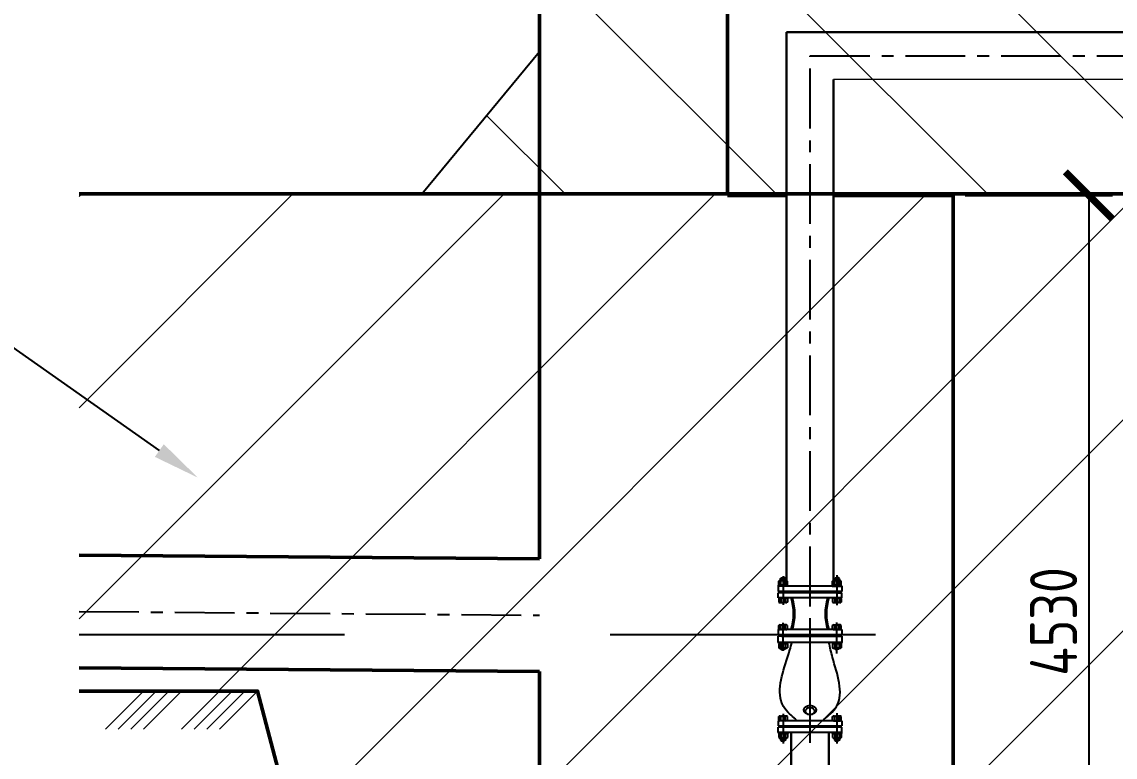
# Model space of a CAD drawing. Header units: millimetres. Extents: x 24859265 to 26550985, y 32092698 to 33532929.
# Drawn here: x 26140771 to 26146582, y 33022056 to 33025964 of the extents above; entities that cross this region are included whole.
import ezdxf
from ezdxf import colors
from ezdxf.entities.mleader import LeaderData, LeaderLine
from ezdxf.math import Vec2, Vec3

# ---------------------------------------------------------------- set-up
doc = ezdxf.new("R2010")
doc.units = ezdxf.units.MM
for name, pattern in [('CENTER', [50.8, 31.75, -6.35, 6.35, -6.35]), ('K5LT_BASIC', [0]), ('K5LT_THIN', [0]), ('осевая', [50.8, 31.75, -6.35, 6.35, -6.35]), ('Штриховая', [2822.222233, 1411.111116, -1411.111116])]:
    doc.linetypes.add(name, pattern=pattern)
for name, color, linetype in [('CL', 1, 'CENTER'), ('G', 3, 'Continuous'), ('R', 1, 'Continuous'), ('Выноски', 7, 'Continuous')]:
    doc.layers.add(name, color=color, linetype=linetype)
doc.layers.add('Труба профиль', color=7, linetype='Continuous', lineweight=50)
doc.styles.add('GOST 2.304', font='GOST_0.TTF')
doc.styles.get("Standard").update_dxf_attribs({"font": 'arial.ttf'})
doc.dimstyles.new('ISO-25', dxfattribs={"dimtxt": 2.5, "dimasz": 2.5, "dimexe": 1.25, "dimexo": 0.625, "dimtad": 1, "dimtxsty": 'Standard', "dimcen": 2.5, "dimadec": 0, "dimazin": 0, "dimtfac": 1, "dimtmove": 0, "dimatfit": 3, "dimfxl": 1, "dimarcsym": 0})

# ---------------------------------------------------------------- blocks, each defined once
blk = doc.blocks.new('_ArchTick')
at = {"color": 0, "linetype": 'ByBlock', "const_width": 0.15}
blk.add_lwpolyline([(-0.5, -0.5), (0.5, 0.5)], dxfattribs=at)
blk = doc.blocks.new('*D506')
at = {"color": 0, "lineweight": -2, "transparency": 16777216}
for p, q in [((26145784.3, 33025041.6), (26146567.5, 33025041.6)), ((26146442.5, 33025041.6), (26146442.5, 33020512.7)), ((26145784.3, 33020512.7), (26146567.5, 33020512.7))]:
    blk.add_line(p, q, dxfattribs=at)
at = {"color": 0, "lineweight": -2, "transparency": 16777216, "xscale": 250, "yscale": 250, "zscale": 250}
for p, rotation in [((26146442.5, 33025041.6), 90), ((26146442.5, 33020512.7), 270)]:
    blk.add_blockref('_ArchTick', p, dxfattribs=dict(at, rotation=rotation))
at = {"color": 0, "transparency": 16777216, "insert": (26146255, 33022777.1), "char_height": 250, "attachment_point": 5, "rotation": 90, "style": 'GOST 2.304'}
blk.add_mtext('4530', dxfattribs=at)

msp = doc.modelspace()

# ---------------------------------------------------------------- hatches: boundary and pattern name
at = {"layer": 'Труба профиль', "lineweight": 9}
h = msp.add_hatch(dxfattribs=at)
h.set_pattern_fill('ANSI31', color=1, scale=250, angle=90)
h.set_pattern_definition([(135, (-60535.3, 21290.74), (-561.266008, -561.266008), [])])
edge = h.paths.add_edge_path()
edge.add_spline(control_points=[(26179752.5572, 33025307.9954), (26179752.5572, 33025307.9954), (26176345.244, 33027689.7545), (26170055.9833, 33028716.4982), (26167418.0139, 33027515.2035), (26167155.3326, 33027324.1403)], knot_values=[0, 0, 0, 0, 1010.236813984, 2020.473627967, 2984.688206104, 2984.688206104, 2984.688206104, 2984.688206104], degree=3, periodic=0)
edge.add_line((26167142.3967, 33027315.2303), (26152848.2648, 33027307.1792))
edge.add_line((26152848.2648, 33027307.1792), (26145085.1973, 33026958.0895))
edge.add_line((26145085.1973, 33026958.0895), (26144298.3665, 33026746.9256))
edge.add_line((26144298.3665, 33026746.9256), (26142896.8142, 33025049.5338))
edge.add_line((26142896.8142, 33025049.5338), (26180517.7754, 33025049.5338))
edge.add_line((26180517.7754, 33025049.5338), (26180517.7754, 33025307.9954))
edge.add_line((26180517.7754, 33025307.9954), (26179752.5572, 33025307.9954))
h = msp.add_hatch(dxfattribs=at)
h.set_pattern_fill('ANSI31', color=1, scale=250)
h.set_pattern_definition([(45, (-132126.2, 5417.06), (-561.266008, 561.266008), [])])
h.paths.add_polyline_path([(26180517.7754, 33023641.3543), (26180317.7754, 33023691.3543), (26180717.7754, 33023791.3543), (26180517.7754, 33023841.3543), (26180517.7754, 33025049.5338), (26141075.2067, 33025049.5338), (26141075.2068, 33023841.3543), (26141275.2068, 33023791.3543), (26140875.2068, 33023691.3543), (26141075.2068, 33023641.3543), (26141075.2068, 33022407.4895), (26142024.0537, 33022407.4895), (26142521.7826, 33020512.6816), (26146721.7826, 33020512.6816), (26147219.5115, 33022507.4895), (26168331.7528, 33022507.4895), (26168881.7549, 33022272.9899), (26176247.1956, 33022272.9899), (26177302.7409, 33023341.5781), (26180517.7754, 33023341.5781)])

# ---------------------------------------------------------------- linework, layer by layer
at = {"lineweight": 30}
for p, q in [((26144835.1973, 33025908.0895), (26147071.7545, 33025908.0895)), ((26144835.1973, 33022963.9141), (26144835.1973, 33025908.0895)), ((26145085.1973, 33022966.4396), (26145085.1973, 33025658.0895)), ((26144860.1973, 33021142.6816), (26144860.1973, 33022187.9141)), ((26145060.1973, 33021142.6816), (26145060.1973, 33022187.9141))]:
    msp.add_line(p, q, dxfattribs=at)
at = {"color": 1, "linetype": 'осевая', "lineweight": 25, "ltscale": 10}
for p, q in [((26144960.1973, 33025783.0895), (26147071.7545, 33025783.0895)), ((26144960.1973, 33022349.5271), (26144960.1973, 33025783.0895)), ((26141075.2068, 33022830.2327), (26143521.7826, 33022810.768))]:
    msp.add_line(p, q, dxfattribs=at)
at = {"lineweight": 20}
for p, q in [((26147071.7545, 33025658.0895), (26145085.1973, 33025658.0895)), ((26141214.4059, 33022204.0092), (26141417.8861, 33022407.4895)), ((26141281.7579, 33022204.0092), (26141485.2381, 33022407.4895)), ((26141349.1098, 33022204.0092), (26141552.59, 33022407.4895)), ((26141416.4619, 33022204.0092), (26141619.9421, 33022407.4895)), ((26141618.5175, 33022204.0092), (26141821.9977, 33022407.4895)), ((26141685.8694, 33022204.0092), (26141889.3496, 33022407.4895)), ((26141753.2214, 33022204.0092), (26141956.7016, 33022407.4895)), ((26141820.5735, 33022204.0092), (26142024.0537, 33022407.4895))]:
    msp.add_line(p, q, dxfattribs=at)
msp.add_line((26142896.8142, 33025049.5338), (26142784.3527, 33025049.5338))
at = {"color": 7}
for p, q in [((26145130.1973, 33022963.9141), (26144790.1973, 33022963.9141)), ((26144790.1973, 33022963.9141), (26144790.1973, 33022936.9141)), ((26144790.1973, 33022963.9141), (26144790.1973, 33022936.9141)), ((26145130.1973, 33022936.9141), (26144790.1973, 33022936.9141)), ((26144790.1973, 33022901.9141), (26144790.1973, 33022928.9141)), ((26145113.2952, 33022928.9141), (26144790.1973, 33022928.9141)), ((26145082.6751, 33022932.9141), (26144837.7196, 33022932.9141)), ((26145103.8345, 33022928.9141), (26145130.1973, 33022928.9141)), ((26145130.1973, 33022963.9141), (26145130.1973, 33022936.9141)), ((26145130.1973, 33022963.9141), (26145130.1973, 33022936.9141)), ((26145130.1973, 33022901.9141), (26145130.1973, 33022928.9141)), ((26145130.1973, 33022901.9141), (26144790.1973, 33022901.9141)), ((26145130.1973, 33022733.9141), (26144790.1973, 33022733.9141)), ((26144790.1973, 33022733.9141), (26144790.1973, 33022706.9141)), ((26145113.2952, 33022706.9141), (26144790.1973, 33022706.9141)), ((26145082.6751, 33022702.9141), (26144837.7196, 33022702.9141)), ((26145082.6751, 33022702.9141), (26144837.7196, 33022702.9141)), ((26145103.8345, 33022706.9141), (26145130.1973, 33022706.9141)), ((26145130.1973, 33022733.9141), (26145130.1973, 33022706.9141)), ((26145130.1973, 33022249.9141), (26144790.1973, 33022249.9141)), ((26144790.1973, 33022249.9141), (26144790.1973, 33022222.9141)), ((26144790.1973, 33022249.9141), (26144790.1973, 33022222.9141)), ((26144884.8703, 33022249.9141), (26144884.8703, 33022258.4588)), ((26145035.5243, 33022249.9141), (26145035.5243, 33022258.4588)), ((26145130.1973, 33022249.9141), (26145130.1973, 33022222.9141)), ((26145130.1973, 33022249.9141), (26145130.1973, 33022222.9141)), ((26144790.1973, 33022222.9141), (26145130.1973, 33022222.9141)), ((26144790.1973, 33022187.9141), (26144790.1973, 33022214.9141)), ((26144790.1973, 33022187.9141), (26144790.1973, 33022214.9141)), ((26145130.1973, 33022214.9141), (26144790.1973, 33022214.9141)), ((26145130.1973, 33022187.9141), (26144790.1973, 33022187.9141)), ((26145082.6751, 33022218.9141), (26144837.7196, 33022218.9141)), ((26145082.6751, 33022218.9141), (26144852.1709, 33022218.9141)), ((26145130.1973, 33022187.9141), (26145130.1973, 33022214.9141)), ((26145130.1973, 33022187.9141), (26145130.1973, 33022214.9141))]:
    msp.add_line(p, q, dxfattribs=at)
at = {"color": 7, "linetype": 'Continuous', "ltscale": 10}
for p, q in [((26144835.5307, 33022936.9141), (26144837.7196, 33022932.9141)), ((26144835.5307, 33022928.9141), (26144837.7196, 33022932.9141)), ((26145084.864, 33022936.9141), (26145082.6751, 33022932.9141)), ((26145084.864, 33022928.9141), (26145082.6751, 33022932.9141)), ((26144835.5307, 33022698.9141), (26144790.1973, 33022698.9141)), ((26144790.1973, 33022665.5807), (26144790.1973, 33022698.9141)), ((26144809.4032, 33022698.9141), (26145130.1973, 33022698.9141)), ((26144835.5307, 33022706.9141), (26144837.7196, 33022702.9141)), ((26144835.5307, 33022698.9141), (26144837.7196, 33022702.9141)), ((26145084.864, 33022706.9141), (26145082.6751, 33022702.9141)), ((26145084.864, 33022698.9141), (26145082.6751, 33022702.9141)), ((26145130.1973, 33022698.9141), (26145130.1973, 33022665.5807)), ((26145130.1973, 33022665.5807), (26144790.1973, 33022665.5807)), ((26144835.5307, 33022222.9141), (26144837.7196, 33022218.9141)), ((26144835.5307, 33022214.9141), (26144837.7196, 33022218.9141)), ((26145084.864, 33022222.9141), (26145082.6751, 33022218.9141)), ((26145084.864, 33022214.9141), (26145082.6751, 33022218.9141))]:
    msp.add_line(p, q, dxfattribs=at)
at = {"color": 4, "linetype": 'Штриховая'}
msp.add_line((26141075.2068, 33022707.4895), (26180517.7754, 33022707.4895), dxfattribs=at)
at = {"color": 1}
msp.add_lwpolyline([(26142896.8142, 33025049.5338), (26143521.7826, 33025806.4204)], dxfattribs=at)
at = {"color": 7}
for centre, start, end in [((26144594.2116, 33022817.9141), 342.4329766, 17.5670234), ((26144601.4482, 33022817.9141), 342.4329766, 17.5670234), ((26145318.9465, 33022817.9141), 162.4329766, 197.5670234), ((26145326.1831, 33022817.9141), 162.4329766, 197.5670234)]:
    msp.add_arc(centre, 278.3104, start, end, dxfattribs=at)
at = {"color": 7, "linetype": 'Continuous', "ltscale": 10}
for centre, major_axis, ratio in [((26144960.1973, 33022306.793), (32.8293, 0), 0.753433911), ((26144960.1973, 33022300.6422), (23.1672, 0), 0.802164591)]:
    msp.add_ellipse(centre, major_axis=major_axis, ratio=ratio, dxfattribs=at)
for points in [[(26144884.8703, 33022258.4588), (26144851.1586, 33022287.0324), (26144819.5065, 33022325.7098), (26144840.6076, 33022585.8947), (26144864.074, 33022665.5807)], [(26145035.5243, 33022258.4588), (26145069.236, 33022287.0324), (26145100.8881, 33022325.7098), (26145079.787, 33022585.8947), (26145060.9297, 33022665.5807)]]:
    msp.add_spline(points, degree=3, dxfattribs=at)
at = {"layer": 'CL', "color": 251, "ltscale": 25}
for p, q in [((26144816.864, 33023018.0238), (26144816.864, 33022866.2401)), ((26144816.864, 33022621.2177), (26144816.864, 33022769.588))]:
    msp.add_line(p, q, dxfattribs=at)
at = {"layer": 'CL', "color": 7, "ltscale": 20}
msp.add_line((26144960.1973, 33022131.3495), (26144960.1973, 33023020.2811), dxfattribs=at)
at = {"layer": 'CL', "color": 251, "ltscale": 20}
for p, q in [((26145103.5307, 33023023.5594), (26145103.5307, 33022864.6663)), ((26145103.5307, 33022606.4566), (26145103.5307, 33022771.1618)), ((26144816.864, 33022286.9594), (26144816.864, 33022128.4085)), ((26145103.5307, 33022289.9779), (26145103.5307, 33022129.281)), ((26144816.864, 33022278.9141), (26144816.864, 33022206.7113))]:
    msp.add_line(p, q, dxfattribs=at)
at = {"layer": 'G', "color": 7, "linetype": 'K5LT_BASIC'}
for p, q in [((26144793.77, 33022991.6655), (26144798.5307, 33022994.4141)), ((26144793.77, 33022972.496), (26144793.77, 33022991.6655)), ((26144798.5307, 33022994.4141), (26144816.864, 33022994.4141)), ((26144803.5307, 33023004.9198), (26144806.864, 33023008.2532)), ((26144803.5307, 33022994.4141), (26144803.5307, 33023004.9198)), ((26144803.5307, 33023004.9198), (26144816.864, 33023004.9198)), ((26144805.317, 33022972.496), (26144805.317, 33022991.6655)), ((26144806.864, 33023008.2532), (26144816.864, 33023008.2532)), ((26144826.864, 33023008.2532), (26144816.864, 33023008.2532)), ((26144830.1973, 33023004.9198), (26144816.864, 33023004.9198)), ((26144835.1973, 33022994.4141), (26144816.864, 33022994.4141)), ((26144830.1973, 33023004.9198), (26144826.864, 33023008.2532)), ((26144828.411, 33022972.496), (26144828.411, 33022991.6655)), ((26144830.1973, 33022994.4141), (26144830.1973, 33023004.9198)), ((26144839.958, 33022991.6655), (26144835.1973, 33022994.4141)), ((26144839.958, 33022972.496), (26144839.958, 33022991.6655)), ((26145080.4367, 33022991.6655), (26145085.1973, 33022994.4141)), ((26145080.4367, 33022972.496), (26145080.4367, 33022991.6655)), ((26145085.1973, 33022994.4141), (26145103.5307, 33022994.4141)), ((26145090.1973, 33023004.9198), (26145093.5307, 33023008.2532)), ((26145090.1973, 33022994.4141), (26145090.1973, 33023004.9198)), ((26145090.1973, 33023004.9198), (26145103.5307, 33023004.9198)), ((26145091.9837, 33022972.496), (26145091.9837, 33022991.6655)), ((26145093.5307, 33023008.2532), (26145103.5307, 33023008.2532)), ((26145113.5307, 33023008.2532), (26145103.5307, 33023008.2532)), ((26145116.864, 33023004.9198), (26145103.5307, 33023004.9198)), ((26145121.864, 33022994.4141), (26145103.5307, 33022994.4141)), ((26145116.864, 33023004.9198), (26145113.5307, 33023008.2532)), ((26145115.0777, 33022972.496), (26145115.0777, 33022991.6655)), ((26145116.864, 33022994.4141), (26145116.864, 33023004.9198)), ((26145126.6247, 33022991.6655), (26145121.864, 33022994.4141)), ((26145126.6247, 33022972.496), (26145126.6247, 33022991.6655)), ((26144791.9606, 33022963.9141), (26144791.9606, 33022969.7474)), ((26144791.9606, 33022969.7474), (26144816.864, 33022969.7474)), ((26144841.7674, 33022963.9141), (26144791.9606, 33022963.9141)), ((26144798.5307, 33022969.7474), (26144793.77, 33022972.496)), ((26144816.864, 33022969.7474), (26144798.5307, 33022969.7474)), ((26144815.7529, 33022963.9141), (26144813.6297, 33022969.7474)), ((26144841.7674, 33022969.7474), (26144816.864, 33022969.7474)), ((26144816.864, 33022969.7474), (26144835.1973, 33022969.7474)), ((26144817.9751, 33022969.7474), (26144820.0983, 33022963.9141)), ((26144835.1973, 33022969.7474), (26144839.958, 33022972.496)), ((26144841.7674, 33022963.9141), (26144841.7674, 33022969.7474)), ((26145078.6272, 33022969.7474), (26145103.5307, 33022969.7474)), ((26145078.6272, 33022963.9141), (26145078.6272, 33022969.7474)), ((26145078.6272, 33022963.9141), (26145128.4341, 33022963.9141)), ((26145085.1973, 33022969.7474), (26145080.4367, 33022972.496)), ((26145103.5307, 33022969.7474), (26145085.1973, 33022969.7474)), ((26145102.4195, 33022969.7474), (26145100.2964, 33022963.9141)), ((26145103.5307, 33022969.7474), (26145121.864, 33022969.7474)), ((26145128.4341, 33022969.7474), (26145103.5307, 33022969.7474)), ((26145104.6418, 33022963.9141), (26145106.7649, 33022969.7474)), ((26145121.864, 33022969.7474), (26145126.6247, 33022972.496)), ((26145128.4341, 33022963.9141), (26145128.4341, 33022969.7474)), ((26144798.5307, 33022901.9141), (26144793.77, 33022899.1655)), ((26144793.77, 33022899.1655), (26144793.77, 33022879.996)), ((26144793.77, 33022879.996), (26144798.5307, 33022877.2474)), ((26144835.1973, 33022901.9141), (26144798.5307, 33022901.9141)), ((26144798.5307, 33022877.2474), (26144816.864, 33022877.2474)), ((26144805.317, 33022899.1655), (26144805.317, 33022879.996)), ((26144835.1973, 33022877.2474), (26144816.864, 33022877.2474)), ((26144828.411, 33022899.1655), (26144828.411, 33022879.996)), ((26144835.1973, 33022901.9141), (26144839.958, 33022899.1655)), ((26144839.958, 33022879.996), (26144835.1973, 33022877.2474)), ((26144839.958, 33022899.1655), (26144839.958, 33022879.996)), ((26145085.1973, 33022901.9141), (26145080.4367, 33022899.1655)), ((26145080.4367, 33022899.1655), (26145080.4367, 33022879.996)), ((26145080.4367, 33022879.996), (26145085.1973, 33022877.2474)), ((26145085.1973, 33022901.9141), (26145121.864, 33022901.9141)), ((26145085.1973, 33022877.2474), (26145103.5307, 33022877.2474)), ((26145091.9837, 33022899.1655), (26145091.9837, 33022879.996)), ((26145121.864, 33022877.2474), (26145103.5307, 33022877.2474)), ((26145115.0777, 33022899.1655), (26145115.0777, 33022879.996)), ((26145121.864, 33022901.9141), (26145126.6247, 33022899.1655)), ((26145126.6247, 33022879.996), (26145121.864, 33022877.2474)), ((26145126.6247, 33022899.1655), (26145126.6247, 33022879.996)), ((26144793.77, 33022755.8322), (26144798.5307, 33022758.5807)), ((26144793.77, 33022736.6627), (26144793.77, 33022755.8322)), ((26144798.5307, 33022758.5807), (26144816.864, 33022758.5807)), ((26144805.317, 33022736.6627), (26144805.317, 33022755.8322)), ((26144835.1973, 33022758.5807), (26144816.864, 33022758.5807)), ((26144828.411, 33022736.6627), (26144828.411, 33022755.8322)), ((26144839.958, 33022755.8322), (26144835.1973, 33022758.5807)), ((26144839.958, 33022736.6627), (26144839.958, 33022755.8322)), ((26145080.4367, 33022755.8322), (26145085.1973, 33022758.5807)), ((26145080.4367, 33022736.6627), (26145080.4367, 33022755.8322)), ((26145085.1973, 33022758.5807), (26145103.5307, 33022758.5807)), ((26145091.9837, 33022736.6627), (26145091.9837, 33022755.8322)), ((26145121.864, 33022758.5807), (26145103.5307, 33022758.5807)), ((26145115.0777, 33022736.6627), (26145115.0777, 33022755.8322)), ((26145126.6247, 33022755.8322), (26145121.864, 33022758.5807)), ((26145126.6247, 33022736.6627), (26145126.6247, 33022755.8322)), ((26144798.5307, 33022733.9141), (26144793.77, 33022736.6627)), ((26144835.1973, 33022733.9141), (26144798.5307, 33022733.9141)), ((26144835.1973, 33022733.9141), (26144839.958, 33022736.6627)), ((26145085.1973, 33022733.9141), (26145080.4367, 33022736.6627)), ((26145085.1973, 33022733.9141), (26145121.864, 33022733.9141)), ((26145121.864, 33022733.9141), (26145126.6247, 33022736.6627)), ((26144791.9606, 33022665.5807), (26144791.9606, 33022659.7474)), ((26144841.7674, 33022665.5807), (26144791.9606, 33022665.5807)), ((26144791.9606, 33022659.7474), (26144816.864, 33022659.7474)), ((26144798.5307, 33022659.7474), (26144793.77, 33022656.9988)), ((26144793.77, 33022656.9988), (26144793.77, 33022637.8293)), ((26144793.77, 33022637.8293), (26144798.5307, 33022635.0807)), ((26144816.864, 33022659.7474), (26144798.5307, 33022659.7474)), ((26144798.5307, 33022635.0807), (26144816.864, 33022635.0807)), ((26144803.5307, 33022635.0807), (26144803.5307, 33022632.045)), ((26144805.317, 33022656.9988), (26144805.317, 33022637.8293)), ((26144815.7529, 33022665.5807), (26144813.6297, 33022659.7474)), ((26144841.7674, 33022659.7474), (26144816.864, 33022659.7474)), ((26144816.864, 33022659.7474), (26144835.1973, 33022659.7474)), ((26144835.1973, 33022635.0807), (26144816.864, 33022635.0807)), ((26144817.9751, 33022659.7474), (26144820.0983, 33022665.5807)), ((26144828.411, 33022656.9988), (26144828.411, 33022637.8293)), ((26144830.1973, 33022635.0807), (26144830.1973, 33022632.045)), ((26144835.1973, 33022659.7474), (26144839.958, 33022656.9988)), ((26144839.958, 33022637.8293), (26144835.1973, 33022635.0807)), ((26144839.958, 33022656.9988), (26144839.958, 33022637.8293)), ((26144841.7674, 33022665.5807), (26144841.7674, 33022659.7474)), ((26145078.6272, 33022665.5807), (26145128.4341, 33022665.5807)), ((26145078.6272, 33022665.5807), (26145078.6272, 33022659.7474)), ((26145078.6272, 33022659.7474), (26145103.5307, 33022659.7474)), ((26145085.1973, 33022659.7474), (26145080.4367, 33022656.9988)), ((26145080.4367, 33022656.9988), (26145080.4367, 33022637.8293)), ((26145080.4367, 33022637.8293), (26145085.1973, 33022635.0807)), ((26145103.5307, 33022659.7474), (26145085.1973, 33022659.7474)), ((26145085.1973, 33022635.0807), (26145103.5307, 33022635.0807)), ((26145090.1973, 33022635.0807), (26145090.1973, 33022633.8877)), ((26145090.1973, 33022633.8877), (26145103.5307, 33022633.8877)), ((26145090.1973, 33022633.8877), (26145093.5307, 33022630.5544)), ((26145091.9837, 33022656.9988), (26145091.9837, 33022637.8293)), ((26145102.4195, 33022659.7474), (26145100.2964, 33022665.5807)), ((26145103.5307, 33022659.7474), (26145121.864, 33022659.7474)), ((26145128.4341, 33022659.7474), (26145103.5307, 33022659.7474)), ((26145121.864, 33022635.0807), (26145103.5307, 33022635.0807)), ((26145116.864, 33022633.8877), (26145103.5307, 33022633.8877)), ((26145104.6418, 33022665.5807), (26145106.7649, 33022659.7474)), ((26145116.864, 33022633.8877), (26145113.5307, 33022630.5544)), ((26145115.0777, 33022656.9988), (26145115.0777, 33022637.8293)), ((26145116.864, 33022635.0807), (26145116.864, 33022633.8877)), ((26145121.864, 33022659.7474), (26145126.6247, 33022656.9988)), ((26145126.6247, 33022637.8293), (26145121.864, 33022635.0807)), ((26145126.6247, 33022656.9988), (26145126.6247, 33022637.8293)), ((26145128.4341, 33022665.5807), (26145128.4341, 33022659.7474)), ((26144803.5307, 33022632.045), (26144806.864, 33022628.7116)), ((26144803.5307, 33022632.045), (26144816.864, 33022632.045)), ((26144806.864, 33022628.7116), (26144816.864, 33022628.7116)), ((26144830.1973, 33022632.045), (26144816.864, 33022632.045)), ((26144826.864, 33022628.7116), (26144816.864, 33022628.7116)), ((26144830.1973, 33022632.045), (26144826.864, 33022628.7116)), ((26145093.5307, 33022630.5544), (26145103.5307, 33022630.5544)), ((26145113.5307, 33022630.5544), (26145103.5307, 33022630.5544)), ((26144793.77, 33022271.8322), (26144798.5307, 33022274.5807)), ((26144793.77, 33022252.6627), (26144793.77, 33022271.8322)), ((26144798.5307, 33022249.9141), (26144793.77, 33022252.6627)), ((26144798.5307, 33022274.5807), (26144816.864, 33022274.5807)), ((26144835.1973, 33022249.9141), (26144798.5307, 33022249.9141)), ((26144805.317, 33022252.6627), (26144805.317, 33022271.8322)), ((26144835.1973, 33022274.5807), (26144816.864, 33022274.5807)), ((26144828.411, 33022252.6627), (26144828.411, 33022271.8322)), ((26144839.958, 33022271.8322), (26144835.1973, 33022274.5807)), ((26144835.1973, 33022249.9141), (26144839.958, 33022252.6627)), ((26144839.958, 33022252.6627), (26144839.958, 33022271.8322)), ((26145080.4367, 33022271.8322), (26145085.1973, 33022274.5807)), ((26145080.4367, 33022252.6627), (26145080.4367, 33022271.8322)), ((26145085.1973, 33022249.9141), (26145080.4367, 33022252.6627)), ((26145085.1973, 33022274.5807), (26145103.5307, 33022274.5807)), ((26145085.1973, 33022249.9141), (26145121.864, 33022249.9141)), ((26145091.9837, 33022252.6627), (26145091.9837, 33022271.8322)), ((26145121.864, 33022274.5807), (26145103.5307, 33022274.5807)), ((26145115.0777, 33022252.6627), (26145115.0777, 33022271.8322)), ((26145126.6247, 33022271.8322), (26145121.864, 33022274.5807)), ((26145121.864, 33022249.9141), (26145126.6247, 33022252.6627)), ((26145126.6247, 33022252.6627), (26145126.6247, 33022271.8322)), ((26144791.9606, 33022187.9141), (26144791.9606, 33022182.0807)), ((26144841.7674, 33022187.9141), (26144791.9606, 33022187.9141)), ((26144791.9606, 33022182.0807), (26144816.864, 33022182.0807)), ((26144798.5307, 33022182.0807), (26144793.77, 33022179.3322)), ((26144793.77, 33022179.3322), (26144793.77, 33022160.1627)), ((26144816.864, 33022182.0807), (26144798.5307, 33022182.0807)), ((26144805.317, 33022179.3322), (26144805.317, 33022160.1627)), ((26144815.7529, 33022187.9141), (26144813.6297, 33022182.0807)), ((26144841.7674, 33022182.0807), (26144816.864, 33022182.0807)), ((26144816.864, 33022182.0807), (26144835.1973, 33022182.0807)), ((26144817.9751, 33022182.0807), (26144820.0983, 33022187.9141)), ((26144828.411, 33022179.3322), (26144828.411, 33022160.1627)), ((26144835.1973, 33022182.0807), (26144839.958, 33022179.3322)), ((26144839.958, 33022179.3322), (26144839.958, 33022160.1627)), ((26144841.7674, 33022187.9141), (26144841.7674, 33022182.0807)), ((26145078.6272, 33022187.9141), (26145128.4341, 33022187.9141)), ((26145078.6272, 33022187.9141), (26145078.6272, 33022182.0807)), ((26145078.6272, 33022182.0807), (26145103.5307, 33022182.0807)), ((26145085.1973, 33022182.0807), (26145080.4367, 33022179.3322)), ((26145080.4367, 33022179.3322), (26145080.4367, 33022160.1627)), ((26145103.5307, 33022182.0807), (26145085.1973, 33022182.0807)), ((26145091.9837, 33022179.3322), (26145091.9837, 33022160.1627)), ((26145102.4195, 33022182.0807), (26145100.2964, 33022187.9141)), ((26145103.5307, 33022182.0807), (26145121.864, 33022182.0807)), ((26145128.4341, 33022182.0807), (26145103.5307, 33022182.0807)), ((26145104.6418, 33022187.9141), (26145106.7649, 33022182.0807)), ((26145115.0777, 33022179.3322), (26145115.0777, 33022160.1627)), ((26145121.864, 33022182.0807), (26145126.6247, 33022179.3322)), ((26145126.6247, 33022179.3322), (26145126.6247, 33022160.1627)), ((26145128.4341, 33022187.9141), (26145128.4341, 33022182.0807)), ((26144793.77, 33022160.1627), (26144798.5307, 33022157.4141)), ((26144798.5307, 33022157.4141), (26144816.864, 33022157.4141)), ((26144803.5307, 33022157.4141), (26144803.5307, 33022146.9083)), ((26144803.5307, 33022146.9083), (26144806.864, 33022143.575)), ((26144803.5307, 33022146.9083), (26144816.864, 33022146.9083)), ((26144806.864, 33022143.575), (26144816.864, 33022143.575)), ((26144835.1973, 33022157.4141), (26144816.864, 33022157.4141)), ((26144830.1973, 33022146.9083), (26144816.864, 33022146.9083)), ((26144826.864, 33022143.575), (26144816.864, 33022143.575)), ((26144830.1973, 33022146.9083), (26144826.864, 33022143.575)), ((26144830.1973, 33022157.4141), (26144830.1973, 33022146.9083)), ((26144839.958, 33022160.1627), (26144835.1973, 33022157.4141)), ((26145080.4367, 33022160.1627), (26145085.1973, 33022157.4141)), ((26145085.1973, 33022157.4141), (26145103.5307, 33022157.4141)), ((26145090.1973, 33022157.4141), (26145090.1973, 33022146.9083)), ((26145090.1973, 33022146.9083), (26145103.5307, 33022146.9083)), ((26145090.1973, 33022146.9083), (26145093.5307, 33022143.575)), ((26145093.5307, 33022143.575), (26145103.5307, 33022143.575)), ((26145121.864, 33022157.4141), (26145103.5307, 33022157.4141)), ((26145116.864, 33022146.9083), (26145103.5307, 33022146.9083)), ((26145113.5307, 33022143.575), (26145103.5307, 33022143.575)), ((26145116.864, 33022146.9083), (26145113.5307, 33022143.575)), ((26145116.864, 33022157.4141), (26145116.864, 33022146.9083)), ((26145126.6247, 33022160.1627), (26145121.864, 33022157.4141))]:
    msp.add_line(p, q, dxfattribs=at)
for centre, radius, start, end in [((26144800.1041, 33022988.1537), 6.2854, 33.96718312, 128.97997469), ((26144816.864, 33022968.7848), 25.6293, 90, 116.77833882), ((26144816.864, 33022968.7848), 25.6293, 63.22166118, 90), ((26144833.6238, 33022988.1537), 6.2854, 51.02002531, 146.03281688), ((26145086.7708, 33022988.1537), 6.2854, 33.96718312, 128.97997469), ((26145103.5307, 33022968.7848), 25.6293, 90, 116.77833882), ((26145103.5307, 33022968.7848), 25.6293, 63.22166118, 90), ((26145120.2905, 33022988.1537), 6.2854, 51.02002531, 146.03281688), ((26144800.1041, 33022976.0078), 6.2854, 231.02002577, 326.0328141), ((26144816.864, 33022995.3767), 25.6293, 243.22166146, 270), ((26144816.864, 33022995.3767), 25.6293, 270, 296.77833854), ((26144833.6238, 33022976.0078), 6.2854, 213.9671859, 308.97997423), ((26145086.7708, 33022976.0078), 6.2854, 231.02002577, 326.0328141), ((26145103.5307, 33022995.3767), 25.6293, 243.22166146, 270), ((26145103.5307, 33022995.3767), 25.6293, 270, 296.77833854), ((26145120.2905, 33022976.0078), 6.2854, 213.9671859, 308.97997423), ((26144800.1041, 33022895.6537), 6.2854, 33.9671859, 128.97997423), ((26144800.1041, 33022883.5078), 6.2854, 231.02002531, 326.03281688), ((26144816.864, 33022876.2848), 25.6293, 90, 116.77833854), ((26144816.864, 33022902.8767), 25.6293, 243.22166118, 270), ((26144816.864, 33022876.2848), 25.6293, 63.22166146, 90), ((26144816.864, 33022902.8767), 25.6293, 270, 296.77833882), ((26144833.6238, 33022895.6537), 6.2854, 51.02002577, 146.0328141), ((26144833.6238, 33022883.5078), 6.2854, 213.96718312, 308.97997469), ((26145086.7708, 33022895.6537), 6.2854, 33.9671859, 128.97997423), ((26145086.7708, 33022883.5078), 6.2854, 231.02002531, 326.03281688), ((26145103.5307, 33022876.2848), 25.6293, 90, 116.77833854), ((26145103.5307, 33022902.8767), 25.6293, 243.22166118, 270), ((26145103.5307, 33022876.2848), 25.6293, 63.22166146, 90), ((26145103.5307, 33022902.8767), 25.6293, 270, 296.77833882), ((26145120.2905, 33022895.6537), 6.2854, 51.02002577, 146.0328141), ((26145120.2905, 33022883.5078), 6.2854, 213.96718312, 308.97997469), ((26144800.1041, 33022752.3204), 6.2854, 33.96718312, 128.97997469), ((26144816.864, 33022732.9515), 25.6293, 90, 116.77833882), ((26144816.864, 33022732.9515), 25.6293, 63.22166118, 90), ((26144833.6238, 33022752.3204), 6.2854, 51.02002531, 146.03281688), ((26145086.7708, 33022752.3204), 6.2854, 33.96718312, 128.97997469), ((26145103.5307, 33022732.9515), 25.6293, 90, 116.77833882), ((26145103.5307, 33022732.9515), 25.6293, 63.22166118, 90), ((26145120.2905, 33022752.3204), 6.2854, 51.02002531, 146.03281688), ((26144800.1041, 33022740.1744), 6.2854, 231.02002577, 326.0328141), ((26144816.864, 33022759.5433), 25.6293, 243.22166146, 270), ((26144816.864, 33022759.5433), 25.6293, 270, 296.77833854), ((26144833.6238, 33022740.1744), 6.2854, 213.9671859, 308.97997423), ((26145086.7708, 33022740.1744), 6.2854, 231.02002577, 326.0328141), ((26145103.5307, 33022759.5433), 25.6293, 243.22166146, 270), ((26145103.5307, 33022759.5433), 25.6293, 270, 296.77833854), ((26145120.2905, 33022740.1744), 6.2854, 213.9671859, 308.97997423), ((26144800.1041, 33022653.4871), 6.2854, 33.9671859, 128.97997423), ((26144800.1041, 33022641.3411), 6.2854, 231.02002531, 326.03281688), ((26144816.864, 33022634.1182), 25.6293, 90, 116.77833854), ((26144816.864, 33022660.71), 25.6293, 243.22166118, 270), ((26144816.864, 33022634.1182), 25.6293, 63.22166146, 90), ((26144816.864, 33022660.71), 25.6293, 270, 296.77833882), ((26144833.6238, 33022653.4871), 6.2854, 51.02002577, 146.0328141), ((26144833.6238, 33022641.3411), 6.2854, 213.96718312, 308.97997469), ((26145086.7708, 33022653.4871), 6.2854, 33.9671859, 128.97997423), ((26145086.7708, 33022641.3411), 6.2854, 231.02002531, 326.03281688), ((26145103.5307, 33022634.1182), 25.6293, 90, 116.77833854), ((26145103.5307, 33022660.71), 25.6293, 243.22166118, 270), ((26145103.5307, 33022634.1182), 25.6293, 63.22166146, 90), ((26145103.5307, 33022660.71), 25.6293, 270, 296.77833882), ((26145120.2905, 33022653.4871), 6.2854, 51.02002577, 146.0328141), ((26145120.2905, 33022641.3411), 6.2854, 213.96718312, 308.97997469), ((26144800.1041, 33022268.3204), 6.2854, 33.96718312, 128.97997469), ((26144800.1041, 33022256.1744), 6.2854, 231.02002577, 326.0328141), ((26144816.864, 33022248.9515), 25.6293, 90, 116.77833882), ((26144816.864, 33022275.5433), 25.6293, 243.22166146, 270), ((26144816.864, 33022248.9515), 25.6293, 63.22166118, 90), ((26144816.864, 33022275.5433), 25.6293, 270, 296.77833854), ((26144833.6238, 33022268.3204), 6.2854, 51.02002531, 146.03281688), ((26144833.6238, 33022256.1744), 6.2854, 213.9671859, 308.97997423), ((26145086.7708, 33022268.3204), 6.2854, 33.96718312, 128.97997469), ((26145086.7708, 33022256.1744), 6.2854, 231.02002577, 326.0328141), ((26145103.5307, 33022248.9515), 25.6293, 90, 116.77833882), ((26145103.5307, 33022275.5433), 25.6293, 243.22166146, 270), ((26145103.5307, 33022248.9515), 25.6293, 63.22166118, 90), ((26145103.5307, 33022275.5433), 25.6293, 270, 296.77833854), ((26145120.2905, 33022268.3204), 6.2854, 51.02002531, 146.03281688), ((26145120.2905, 33022256.1744), 6.2854, 213.9671859, 308.97997423), ((26144800.1041, 33022175.8204), 6.2854, 33.9671859, 128.97997423), ((26144816.864, 33022156.4515), 25.6293, 90, 116.77833854), ((26144816.864, 33022156.4515), 25.6293, 63.22166146, 90), ((26144833.6238, 33022175.8204), 6.2854, 51.02002577, 146.0328141), ((26145086.7708, 33022175.8204), 6.2854, 33.9671859, 128.97997423), ((26145103.5307, 33022156.4515), 25.6293, 90, 116.77833854), ((26145103.5307, 33022156.4515), 25.6293, 63.22166146, 90), ((26145120.2905, 33022175.8204), 6.2854, 51.02002577, 146.0328141), ((26144800.1041, 33022163.6744), 6.2854, 231.02002531, 326.03281688), ((26144816.864, 33022183.0433), 25.6293, 243.22166118, 270), ((26144816.864, 33022183.0433), 25.6293, 270, 296.77833882), ((26144833.6238, 33022163.6744), 6.2854, 213.96718312, 308.97997469), ((26145086.7708, 33022163.6744), 6.2854, 231.02002531, 326.03281688), ((26145103.5307, 33022183.0433), 25.6293, 243.22166118, 270), ((26145103.5307, 33022183.0433), 25.6293, 270, 296.77833882), ((26145120.2905, 33022163.6744), 6.2854, 213.96718312, 308.97997469)]:
    msp.add_arc(centre, radius, start, end, dxfattribs=at)
at = {"layer": 'R', "color": 7, "linetype": 'K5LT_THIN'}
for p, q in [((26144804.8807, 33022994.4141), (26144804.8807, 33023004.9198)), ((26144828.8473, 33022994.4141), (26144828.8473, 33023004.9198)), ((26145091.5473, 33022994.4141), (26145091.5473, 33023004.9198)), ((26145115.514, 33022994.4141), (26145115.514, 33023004.9198)), ((26144804.8807, 33022635.0807), (26144804.8807, 33022632.045)), ((26144828.8473, 33022635.0807), (26144828.8473, 33022632.045)), ((26145091.5473, 33022635.0807), (26145091.5473, 33022633.8877)), ((26145115.514, 33022635.0807), (26145115.514, 33022633.8877)), ((26144804.8807, 33022157.4141), (26144804.8807, 33022146.9083)), ((26144828.8473, 33022157.4141), (26144828.8473, 33022146.9083)), ((26145091.5473, 33022157.4141), (26145091.5473, 33022146.9083)), ((26145115.514, 33022157.4141), (26145115.514, 33022146.9083))]:
    msp.add_line(p, q, dxfattribs=at)
at = {"layer": 'Труба профиль'}
for p, q in [((26143521.7826, 33025041.5781), (26143521.7826, 33027120.5718)), ((26144521.7826, 33027120.5718), (26144521.7826, 33025041.5781)), ((26143521.7826, 33025041.5781), (26143521.7826, 33023110.768)), ((26144835.1973, 33025041.5781), (26144521.7826, 33025041.5781)), ((26145721.7826, 33025041.5781), (26145085.1973, 33025041.5781)), ((26145721.7826, 33020512.6816), (26145721.7826, 33025041.5781)), ((26141075.2068, 33023130.2327), (26143521.7826, 33023110.768)), ((26141075.2068, 33022530.2327), (26143521.7826, 33022510.768)), ((26143521.7826, 33022510.768), (26143521.7826, 33020512.6816))]:
    msp.add_line(p, q, dxfattribs=at)
at = {"layer": 'Труба профиль', "color": 1}
msp.add_line((26141075.2067, 33025049.5338), (26180517.7754, 33025049.5338), dxfattribs=at)
msp.add_lwpolyline([(26141075.2068, 33022407.4895), (26142024.0537, 33022407.4895), (26142521.7826, 33020512.6816), (26146721.7826, 33020512.6816), (26147219.5115, 33022507.4895), (26168331.7528, 33022507.4895), (26168881.7549, 33022272.9899), (26176247.1956, 33022272.9899), (26177302.7409, 33023341.5781), (26180517.7754, 33023341.5781)], dxfattribs=at)

# ---------------------------------------------------------------- dimensions: what is measured, and where the dimension line sits
at = {"color": 1}
dim = msp.add_linear_dim(base=(26146442.4641, 33020512.6816), p1=(26145721.7826, 33025041.5781), p2=(26145721.7826, 33020512.6816), angle=90, text='4530', dimstyle='ISO-25', override={"dimscale": 100, "dimdec": 0, "dimlfac": 1, "dimtxsty": 'GOST 2.304', "dimblk1": 'ArchTick', "dimblk2": 'ArchTick', "dimsah": 1}, dxfattribs=at)
dim.commit()
dim.dimension.update_dxf_attribs({"geometry": '*D506', "text_midpoint": (26146254.9641, 33022777.1299)})

# ---------------------------------------------------------------- leaders
at = {"layer": 'Выноски', "color": 1, "lineweight": -2}
ml = msp.add_multileader_mtext('Standard', dxfattribs=at)
ml.set_content('{\\C0;Разработка котлована}', color=5, style='GOST 2.304')
ml.set_leader_properties(lineweight=-3)
ml.build(insert=Vec2(0, 0))
ml.multileader.update_dxf_attribs({"text_left_attachment_type": 6, "text_right_attachment_type": 6, "dogleg_length": 1, "arrow_head_size": 250, "scale": 100})
ctx = ml.context
ctx.base_point, ctx.scale, ctx.char_height, ctx.arrow_head_size, ctx.landing_gap_size, ctx.plane_origin = Vec3(26136865.6335, 33024625.0516), 100, 250, 250, 180, Vec3(26094466.6557, 33004139.7762)
ctx.left_attachment, ctx.right_attachment, ctx.text_align_type = 6, 6, 1
notes = []
notes.append((ctx, [(1, (1, 1, 0), (26140165.9602, 33024625.0516), (-1, 0), 19.9696, [(1, [(26141705.8501, 33023541.6134)], 0, [])])]))
ctx.mtext.insert, ctx.mtext.alignment, ctx.mtext.flow_direction = Vec3(26138505.8121, 33024946.3016), 2, 5
for ctx, leaders in notes:
    for number, flags, end, landing, length, lines in leaders:
        leader = LeaderData()
        leader.index, (leader.has_last_leader_line, leader.has_dogleg_vector, leader.attachment_direction) = number, flags
        leader.last_leader_point, leader.dogleg_vector, leader.dogleg_length = Vec3(end), Vec3(landing), length
        for number, points, colour, breaks in lines:
            line = LeaderLine()
            line.index, line.vertices, line.color, line.breaks = number, Vec3.list(points), colors.encode_raw_color(colour), breaks
            leader.lines.append(line)
        ctx.leaders.append(leader)

doc.saveas('drawing.dxf')
